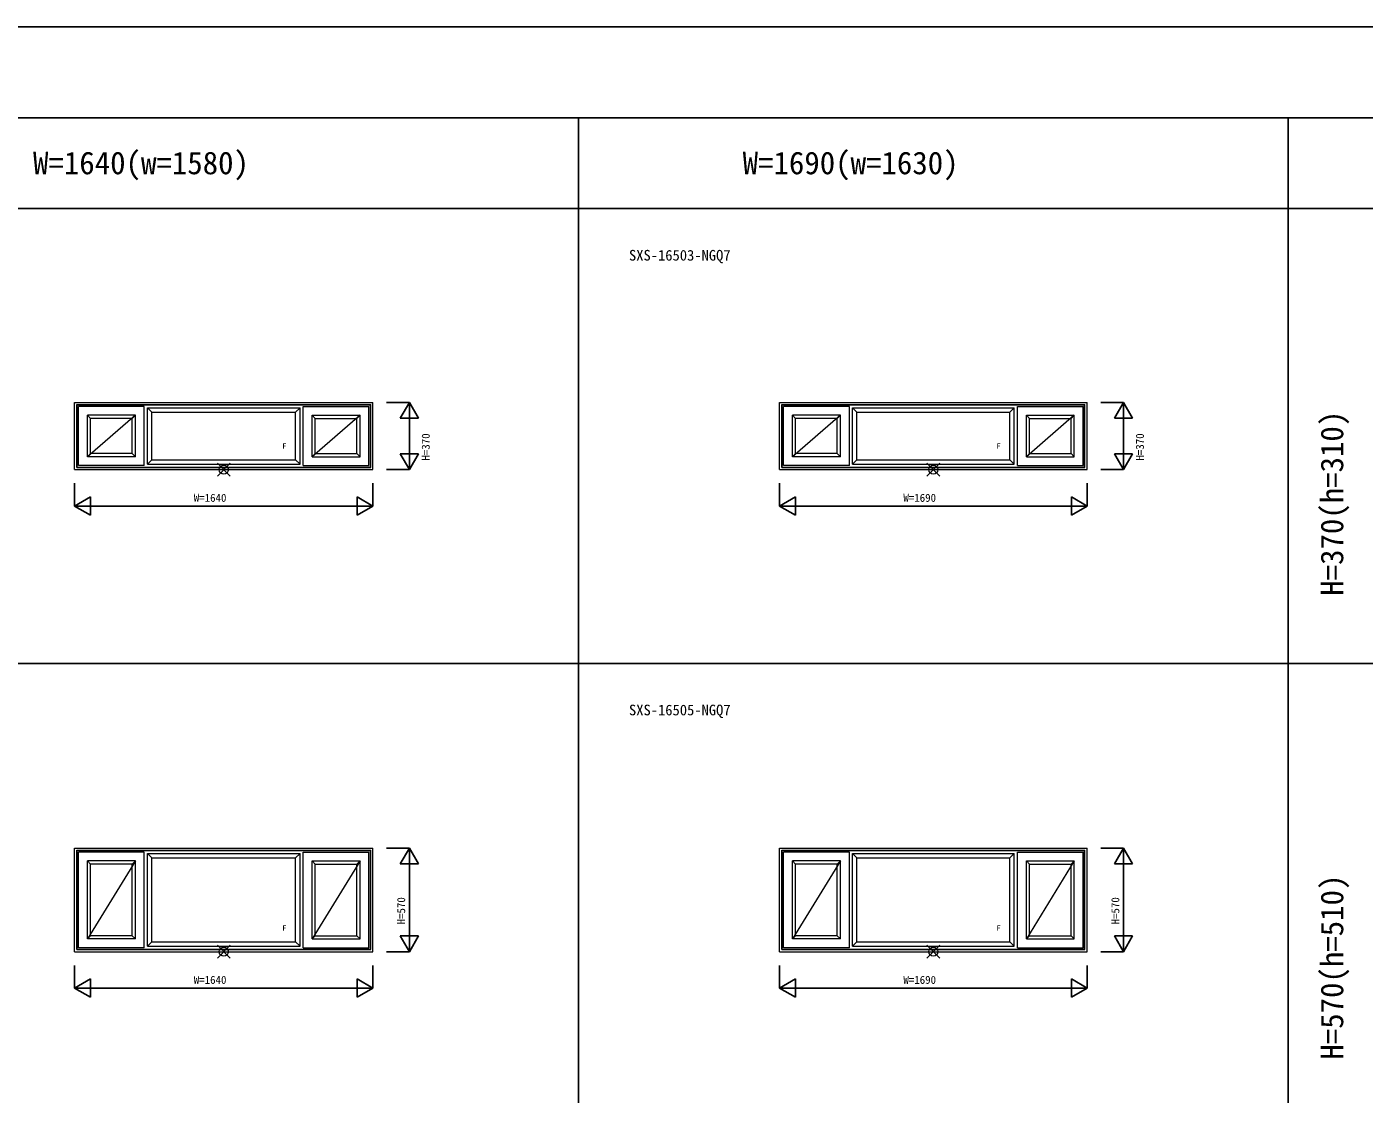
# Model space of a CAD drawing. Units: millimetres, scale not verified. Extents: x -13750 to 13750, y -10000 to 10000.
# Drawn here: x -683 to 6668, y 4131 to 10000 of the extents above; entities that cross this region are included whole.
import ezdxf
from ezdxf.enums import TextEntityAlignment as Align

# ---------------------------------------------------------------- set-up
doc = ezdxf.new("R2010")
doc.units = ezdxf.units.MM
doc.header["$LTSCALE"] = 50
for name, color, linetype in [('0-0_0', 3, 'Continuous'), ('0-6_YKK_F1', 7, 'Continuous'), ('0-8_YKK_N1', 2, 'Continuous')]:
    doc.layers.add(name, color=color, linetype=linetype)
doc.layers.add('0-1_YKK_A1', color=4, linetype='Continuous', lineweight=18)
doc.layers.add('0-7_YKK_IN', color=1, linetype='Continuous', lineweight=18)
doc.styles.add('ＭＳ ゴシック', font='')
doc.styles.get('ＭＳ ゴシック').set_extended_font_data('MS Gothic')

msp = doc.modelspace()

# ---------------------------------------------------------------- linework, layer by layer
at = {"layer": '0-1_YKK_A1'}
for p, q in [((-420, 7935), (1220, 7935)), ((-420, 7565), (-420, 7935)), ((-408, 7923), (1208, 7923)), ((-408, 7577), (-408, 7923)), ((-405.8, 7920.8), (-408, 7923)), ((-405.8, 7579.2), (-405.8, 7920.8)), ((-405.8, 7920.8), (1205.8, 7920.8)), ((-398, 7587), (-398, 7913)), ((-37, 7913), (-398, 7913)), ((-37, 7587), (-37, 7913)), ((-19, 7595), (-19, 7905)), ((-19, 7905), (819, 7905)), ((5, 7881), (-19, 7905)), ((5, 7619), (5, 7881)), ((5, 7881), (795, 7881)), ((795, 7881), (819, 7905)), ((795, 7619), (795, 7881)), ((819, 7595), (819, 7905)), ((837, 7587), (837, 7913)), ((837, 7913), (1198, 7913)), ((1198, 7587), (1198, 7913)), ((1205.8, 7920.8), (1208, 7923)), ((1205.8, 7579.2), (1205.8, 7920.8)), ((1208, 7577), (1208, 7923)), ((1220, 7565), (1220, 7935)), ((3455, 7935), (5145, 7935)), ((3455, 7565), (3455, 7935)), ((3467, 7923), (5133, 7923)), ((3467, 7577), (3467, 7923)), ((3469.2, 7920.8), (3467, 7923)), ((3469.2, 7579.2), (3469.2, 7920.8)), ((3469.2, 7920.8), (5130.8, 7920.8)), ((3477, 7587), (3477, 7913)), ((3838, 7913), (3477, 7913)), ((3838, 7587), (3838, 7913)), ((3856, 7595), (3856, 7905)), ((3856, 7905), (4744, 7905)), ((3880, 7881), (3856, 7905)), ((3880, 7619), (3880, 7881)), ((3880, 7881), (4720, 7881)), ((4720, 7881), (4744, 7905)), ((4720, 7619), (4720, 7881)), ((4744, 7595), (4744, 7905)), ((4762, 7587), (4762, 7913)), ((4762, 7913), (5123, 7913)), ((5123, 7587), (5123, 7913)), ((5130.8, 7920.8), (5133, 7923)), ((5130.8, 7579.2), (5130.8, 7920.8)), ((5133, 7577), (5133, 7923)), ((5145, 7565), (5145, 7935)), ((-86, 7864), (-349, 7636)), ((-349, 7636), (-349, 7864)), ((-332, 7847), (-349, 7864)), ((-332, 7653), (-332, 7847)), ((-103, 7847), (-332, 7847)), ((-103, 7653), (-103, 7847)), ((-86, 7636), (-86, 7864)), ((886, 7636), (886, 7864)), ((1149, 7864), (886, 7636)), ((886, 7864), (1149, 7864)), ((903, 7847), (886, 7864)), ((903, 7653), (903, 7847)), ((903, 7847), (1132, 7847)), ((1132, 7847), (1149, 7864)), ((1132, 7653), (1132, 7847)), ((1149, 7636), (1149, 7864)), ((3789, 7864), (3526, 7636)), ((3526, 7636), (3526, 7864)), ((3543, 7847), (3526, 7864)), ((3543, 7653), (3543, 7847)), ((3772, 7847), (3543, 7847)), ((3772, 7653), (3772, 7847)), ((3789, 7636), (3789, 7864)), ((4811, 7636), (4811, 7864)), ((5074, 7864), (4811, 7636)), ((4811, 7864), (5074, 7864)), ((4828, 7847), (4811, 7864)), ((4828, 7653), (4828, 7847)), ((4828, 7847), (5057, 7847)), ((5057, 7847), (5074, 7864)), ((5057, 7653), (5057, 7847)), ((5074, 7636), (5074, 7864)), ((-332, 7653), (-349, 7636)), ((-103, 7653), (-332, 7653)), ((903, 7653), (886, 7636)), ((903, 7653), (1132, 7653)), ((1132, 7653), (1149, 7636)), ((3543, 7653), (3526, 7636)), ((3772, 7653), (3543, 7653)), ((4828, 7653), (4811, 7636)), ((4828, 7653), (5057, 7653)), ((5057, 7653), (5074, 7636)), ((-408, 7577), (-405.8, 7579.2)), ((-408, 7577), (1208, 7577)), ((-405.8, 7579.2), (1205.8, 7579.2)), ((-37, 7587), (-398, 7587)), ((5, 7619), (-19, 7595)), ((-19, 7595), (819, 7595)), ((5, 7619), (795, 7619)), ((795, 7619), (819, 7595)), ((837, 7587), (1198, 7587)), ((886, 7636), (1149, 7636)), ((1208, 7577), (1205.8, 7579.2)), ((3467, 7577), (3469.2, 7579.2)), ((3467, 7577), (5133, 7577)), ((3469.2, 7579.2), (5130.8, 7579.2)), ((3838, 7587), (3477, 7587)), ((3880, 7619), (3856, 7595)), ((3856, 7595), (4744, 7595)), ((3880, 7619), (4720, 7619)), ((4720, 7619), (4744, 7595)), ((4762, 7587), (5123, 7587)), ((4811, 7636), (5074, 7636)), ((5133, 7577), (5130.8, 7579.2)), ((-420, 7565), (1220, 7565)), ((3455, 7565), (5145, 7565)), ((-420, 5485), (1220, 5485)), ((-420, 4915), (-420, 5485)), ((-408, 5473), (1208, 5473)), ((-408, 4927), (-408, 5473)), ((-405.8, 5470.8), (-408, 5473)), ((-405.8, 4929.2), (-405.8, 5470.8)), ((-405.8, 5470.8), (1205.8, 5470.8)), ((-398, 4937), (-398, 5463)), ((-37, 5463), (-398, 5463)), ((-37, 4937), (-37, 5463)), ((-19, 4945), (-19, 5455)), ((-19, 5455), (819, 5455)), ((5, 5431), (-19, 5455)), ((795, 5431), (819, 5455)), ((819, 4945), (819, 5455)), ((837, 4937), (837, 5463)), ((837, 5463), (1198, 5463)), ((1198, 4937), (1198, 5463)), ((1205.8, 5470.8), (1208, 5473)), ((1205.8, 4929.2), (1205.8, 5470.8)), ((1208, 4927), (1208, 5473)), ((1220, 4915), (1220, 5485)), ((3455, 5485), (5145, 5485)), ((3455, 4915), (3455, 5485)), ((3467, 5473), (5133, 5473)), ((3467, 4927), (3467, 5473)), ((3469.2, 5470.8), (3467, 5473)), ((3469.2, 4929.2), (3469.2, 5470.8)), ((3469.2, 5470.8), (5130.8, 5470.8)), ((3477, 4937), (3477, 5463)), ((3838, 5463), (3477, 5463)), ((3838, 4937), (3838, 5463)), ((3856, 4945), (3856, 5455)), ((3856, 5455), (4744, 5455)), ((3880, 5431), (3856, 5455)), ((4720, 5431), (4744, 5455)), ((4744, 4945), (4744, 5455)), ((4762, 4937), (4762, 5463)), ((4762, 5463), (5123, 5463)), ((5123, 4937), (5123, 5463)), ((5130.8, 5470.8), (5133, 5473)), ((5130.8, 4929.2), (5130.8, 5470.8)), ((5133, 4927), (5133, 5473)), ((5145, 4915), (5145, 5485)), ((-86, 5414), (-349, 4986)), ((-349, 4986), (-349, 5414)), ((-332, 5397), (-349, 5414)), ((-332, 5003), (-332, 5397)), ((-103, 5397), (-332, 5397)), ((-103, 5003), (-103, 5397)), ((-86, 4986), (-86, 5414)), ((5, 4969), (5, 5431)), ((5, 5431), (795, 5431)), ((795, 4969), (795, 5431)), ((886, 4986), (886, 5414)), ((1149, 5414), (886, 4986)), ((886, 5414), (1149, 5414)), ((903, 5397), (886, 5414)), ((903, 5003), (903, 5397)), ((903, 5397), (1132, 5397)), ((1132, 5397), (1149, 5414)), ((1132, 5003), (1132, 5397)), ((1149, 4986), (1149, 5414)), ((3789, 5414), (3526, 4986)), ((3526, 4986), (3526, 5414)), ((3543, 5397), (3526, 5414)), ((3543, 5003), (3543, 5397)), ((3772, 5397), (3543, 5397)), ((3772, 5003), (3772, 5397)), ((3789, 4986), (3789, 5414)), ((3880, 4969), (3880, 5431)), ((3880, 5431), (4720, 5431)), ((4720, 4969), (4720, 5431)), ((4811, 4986), (4811, 5414)), ((5074, 5414), (4811, 4986)), ((4811, 5414), (5074, 5414)), ((4828, 5397), (4811, 5414)), ((4828, 5003), (4828, 5397)), ((4828, 5397), (5057, 5397)), ((5057, 5397), (5074, 5414)), ((5057, 5003), (5057, 5397)), ((5074, 4986), (5074, 5414)), ((-332, 5003), (-349, 4986)), ((-103, 5003), (-332, 5003)), ((903, 5003), (886, 4986)), ((903, 5003), (1132, 5003)), ((1132, 5003), (1149, 4986)), ((3543, 5003), (3526, 4986)), ((3772, 5003), (3543, 5003)), ((4828, 5003), (4811, 4986)), ((4828, 5003), (5057, 5003)), ((5057, 5003), (5074, 4986)), ((-408, 4927), (-405.8, 4929.2)), ((-408, 4927), (1208, 4927)), ((-405.8, 4929.2), (1205.8, 4929.2)), ((-37, 4937), (-398, 4937)), ((5, 4969), (-19, 4945)), ((-19, 4945), (819, 4945)), ((5, 4969), (795, 4969)), ((795, 4969), (819, 4945)), ((837, 4937), (1198, 4937)), ((886, 4986), (1149, 4986)), ((1208, 4927), (1205.8, 4929.2)), ((3467, 4927), (3469.2, 4929.2)), ((3467, 4927), (5133, 4927)), ((3469.2, 4929.2), (5130.8, 4929.2)), ((3838, 4937), (3477, 4937)), ((3880, 4969), (3856, 4945)), ((3856, 4945), (4744, 4945)), ((3880, 4969), (4720, 4969)), ((4720, 4969), (4744, 4945)), ((4762, 4937), (5123, 4937)), ((4811, 4986), (5074, 4986)), ((5133, 4927), (5130.8, 4929.2)), ((-420, 4915), (1220, 4915)), ((3455, 4915), (5145, 4915))]:
    msp.add_line(p, q, dxfattribs=at)
for points in [[(-103, 7847), (-86, 7864), (-349, 7864)], [(3772, 7847), (3789, 7864), (3526, 7864)], [(-103, 7653), (-86, 7636), (-349, 7636)], [(3772, 7653), (3789, 7636), (3526, 7636)], [(-103, 5397), (-86, 5414), (-349, 5414)], [(3772, 5397), (3789, 5414), (3526, 5414)], [(-103, 5003), (-86, 4986), (-349, 4986)], [(3772, 5003), (3789, 4986), (3526, 4986)]]:
    msp.add_lwpolyline(points, dxfattribs=at)
at = {"layer": '0-6_YKK_F1'}
for p, q in [((-13750, 10000), (13750, 10000)), ((-13750, 9500), (9350, 9500)), ((2350, -1737.5), (2350, 9500)), ((6250, -1737.5), (6250, 9500)), ((-13750, 9000), (9350, 9000)), ((-13750, 6500), (9350, 6500))]:
    msp.add_line(p, q, dxfattribs=at)
at = {"layer": '0-7_YKK_IN'}
for p, q in [((364.64, 7529.64), (435.36, 7600.36)), ((364.64, 7600.36), (435.36, 7529.64)), ((4264.64, 7529.64), (4335.36, 7600.36)), ((4264.64, 7600.36), (4335.36, 7529.64)), ((364.64, 4879.64), (435.36, 4950.36)), ((364.64, 4950.36), (435.36, 4879.64)), ((4264.64, 4879.64), (4335.36, 4950.36)), ((4264.64, 4950.36), (4335.36, 4879.64))]:
    msp.add_line(p, q, dxfattribs=at)
for centre in [(400, 7565), (4300, 7565), (400, 4915), (4300, 4915)]:
    msp.add_circle(centre, 25, dxfattribs=at)
at = {"layer": '0-8_YKK_N1'}
for p, q in [((1295, 7935), (1420, 7935)), ((1420, 7935), (1370, 7848.4)), ((1420, 7565), (1420, 7935)), ((1420, 7935), (1470, 7848.4)), ((5220, 7935), (5345, 7935)), ((5345, 7935), (5295, 7848.4)), ((5345, 7565), (5345, 7935)), ((5345, 7935), (5395, 7848.4)), ((1370, 7848.4), (1470, 7848.4)), ((5295, 7848.4), (5395, 7848.4)), ((1420, 7565), (1370, 7651.6)), ((1470, 7651.6), (1370, 7651.6)), ((1420, 7565), (1470, 7651.6)), ((5345, 7565), (5295, 7651.6)), ((5395, 7651.6), (5295, 7651.6)), ((5345, 7565), (5395, 7651.6)), ((1295, 7565), (1420, 7565)), ((5220, 7565), (5345, 7565)), ((-420, 7490), (-420, 7365)), ((1220, 7490), (1220, 7365)), ((3455, 7490), (3455, 7365)), ((5145, 7490), (5145, 7365)), ((-420, 7365), (-333.4, 7415)), ((-420, 7365), (1220, 7365)), ((-420, 7365), (-333.4, 7315)), ((-333.4, 7315), (-333.4, 7415)), ((1220, 7365), (1133.4, 7415)), ((1133.4, 7415), (1133.4, 7315)), ((1220, 7365), (1133.4, 7315)), ((3455, 7365), (3541.6, 7415)), ((3455, 7365), (5145, 7365)), ((3455, 7365), (3541.6, 7315)), ((3541.6, 7315), (3541.6, 7415)), ((5145, 7365), (5058.4, 7415)), ((5058.4, 7415), (5058.4, 7315)), ((5145, 7365), (5058.4, 7315)), ((1295, 5485), (1420, 5485)), ((1420, 5485), (1370, 5398.4)), ((1420, 4915), (1420, 5485)), ((1420, 5485), (1470, 5398.4)), ((5220, 5485), (5345, 5485)), ((5345, 5485), (5295, 5398.4)), ((5345, 4915), (5345, 5485)), ((5345, 5485), (5395, 5398.4)), ((1370, 5398.4), (1470, 5398.4)), ((5295, 5398.4), (5395, 5398.4)), ((1420, 4915), (1370, 5001.6)), ((1470, 5001.6), (1370, 5001.6)), ((1420, 4915), (1470, 5001.6)), ((5345, 4915), (5295, 5001.6)), ((5395, 5001.6), (5295, 5001.6)), ((5345, 4915), (5395, 5001.6)), ((1295, 4915), (1420, 4915)), ((5220, 4915), (5345, 4915)), ((-420, 4840), (-420, 4715)), ((1220, 4840), (1220, 4715)), ((3455, 4840), (3455, 4715)), ((5145, 4840), (5145, 4715)), ((-420, 4715), (-333.4, 4765)), ((-420, 4715), (1220, 4715)), ((-420, 4715), (-333.4, 4665)), ((-333.4, 4665), (-333.4, 4765)), ((1220, 4715), (1133.4, 4765)), ((1133.4, 4765), (1133.4, 4665)), ((1220, 4715), (1133.4, 4665)), ((3455, 4715), (3541.6, 4765)), ((3455, 4715), (5145, 4715)), ((3455, 4715), (3541.6, 4665)), ((3541.6, 4665), (3541.6, 4765)), ((5145, 4715), (5058.4, 4765)), ((5058.4, 4765), (5058.4, 4665)), ((5145, 4715), (5058.4, 4665))]:
    msp.add_line(p, q, dxfattribs=at)

# ---------------------------------------------------------------- texts
at = {"layer": '0-0_0', "style": 'ＭＳ ゴシック'}
for s, p in [('W=1640(w=1580)', (-648.33, 9151.63)), ('W=1690(w=1630)', (3251.67, 9151.63))]:
    msp.add_text(s, height=124.6, dxfattribs=at).set_placement(p, align=Align.BOTTOM_LEFT)
at = {"layer": '0-0_0', "color": 7, "style": 'ＭＳ ゴシック'}
for s, p in [('SXS-16503-NGQ7', (2626.93, 8696.78)), ('SXS-16505-NGQ7', (2626.93, 6196.78))]:
    msp.add_text(s, height=58.65, dxfattribs=at).set_placement(p, align=Align.BOTTOM_LEFT)
at = {"layer": '0-0_0', "style": 'ＭＳ ゴシック'}
for s, p in [('H=370(h=310)', (6589.95, 6871.67)), ('H=570(h=510)', (6589.95, 4321.67))]:
    msp.add_text(s, height=124.6, rotation=90, dxfattribs=at).set_placement(p, align=Align.BOTTOM_LEFT)
at = {"layer": '0-1_YKK_A1', "style": 'ＭＳ ゴシック'}
for p in [(721.66, 7672.05), (4646.66, 7672.05), (721.66, 5022.05), (4646.66, 5022.05)]:
    msp.add_text('F', height=29.33, dxfattribs=at).set_placement(p, align=Align.BOTTOM_LEFT)
at = {"layer": '0-8_YKK_N1', "style": 'ＭＳ ゴシック'}
for s, p in [('H=370', (1544.91, 7615)), ('H=370', (5469.91, 7615)), ('H=570', (1410, 5065)), ('H=570', (5335, 5065))]:
    msp.add_text(s, height=43.99, rotation=90, dxfattribs=at).set_placement(p, align=Align.BOTTOM_LEFT)
for s, p in [('W=1640', (235, 7375)), ('W=1690', (4135, 7375)), ('W=1640', (235, 4725)), ('W=1690', (4135, 4725))]:
    msp.add_text(s, height=43.99, dxfattribs=at).set_placement(p, align=Align.BOTTOM_LEFT)

doc.saveas('drawing.dxf')
